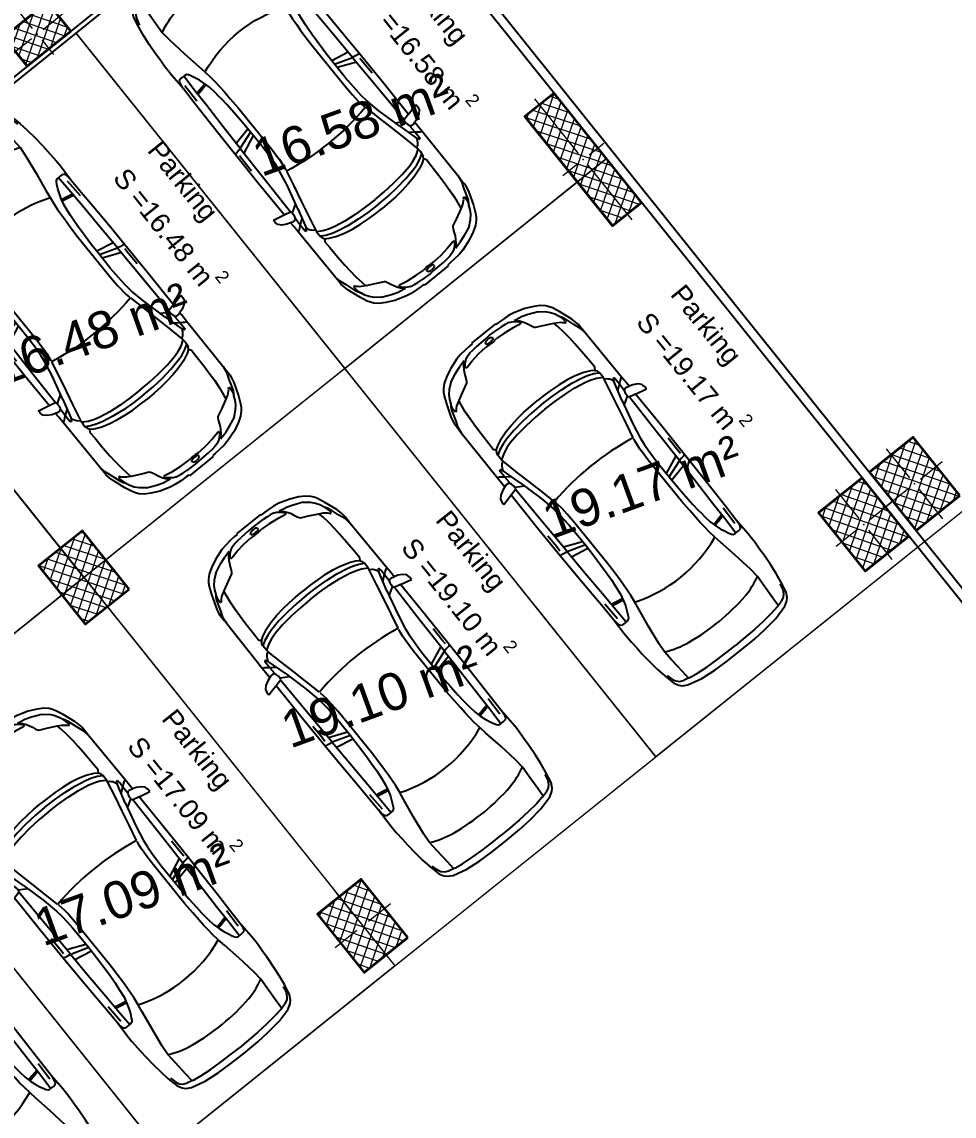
# Model space of a CAD drawing. Header units: metres. Extents: x 7511783 to 7512372, y 4692307 to 4692611.
# Drawn here: x 7511975.98 to 7511985.97, y 4692540.37 to 4692552.1 of the extents above; entities that cross this region are included whole.
import ezdxf

# ---------------------------------------------------------------- set-up
doc = ezdxf.new("R2010")
doc.units = ezdxf.units.M
doc.layers.get('0').update_dxf_attribs({"lineweight": 0})
for name, color, linetype, lineweight in [('2D Drafting - General_Pen_No__1', 7, 'Continuous', 0), ('A - Fill Zone_Pen_No__1', 7, 'Continuous', 0), ('A - Pllaka Themel', 7, 'Continuous', 0), ('A - Pllaka Themel_Pen_No__42', 8, 'Continuous', 0), ('A - Shtyllat', 7, 'Continuous', 0), ('A - Shtyllat_Pen_No__1', 7, 'Continuous', 0), ('A - Shtyllat_Pen_No__7', 7, 'Continuous', 0), ('A -Polyline_Pen_No__1', 7, 'Continuous', 0), ('A -Polyline_Pen_No__178', 43, 'Continuous', 0), ('A1 - Bodrumi -1', 7, 'Continuous', 0), ('A1 - Bodrumi -1_Pen_No__42', 8, 'Continuous', 0), ('garazhat-netw', 1, 'Continuous', 0), ('Interior - Furniture _Pen_No__42', 8, 'Continuous', 0)]:
    doc.layers.add(name, color=color, linetype=linetype, lineweight=lineweight)
doc.styles.add('GENERATED_STYLE_1', font='arial.ttf')
doc.styles.get("Standard").update_dxf_attribs({"font": 'arial.ttf'})
pattern_1 = [(44.99999999999998, (0, 0), (-68.94290863686237, 68.94290863686243), []), (135.0000000000001, (0, 0), (68.94290863686219, 68.94290863686261), [])]

# ---------------------------------------------------------------- blocks, each defined once
blk = doc.blocks.new('Slab_4', base_point=(34583.08885707655, -54096.50522091701))
at = {"layer": 'A1 - Bodrumi -1_Pen_No__42', "color": 8, "linetype": 'Continuous', "lineweight": 25, "flags": 128}
blk.add_lwpolyline([(34583.08885707655, -54096.50522091701), (39036.49390857557, -73826.8491622882), (63168.79784286618, -68414.79881175431), (58723.04809055219, -48603.40321721155)], close=True, dxfattribs=at)
blk = doc.blocks.new('Slab_5', base_point=(27099.99999994247, -19050.45703700876))
at = {"layer": 'A - Pllaka Themel_Pen_No__42', "color": 8, "linetype": 'Continuous', "lineweight": 25, "flags": 128}
blk.add_lwpolyline([(27099.99999994247, -19050.45703700876), (27099.99999994245, -53141.28956256484), (34367.48378446266, -53141.28956256484), (34572.08011014806, -54047.73212241127), (58725.51372234098, -48551.56399353076), (58577.30438397717, -47886.40318112022), (60192.66493870387, -47573.34216697117), (56976.71528492225, -33242.20353530695), (55470.262655318, -33580.37692266012), (52202.17436583388, -19050.80466526668)], close=True, dxfattribs=at)
blk = doc.blocks.new('Slab_6', base_point=(63264.51523607764, -68393.3326743771))
at = {"layer": 'A1 - Bodrumi -1_Pen_No__42', "color": 8, "linetype": 'Continuous', "lineweight": 25, "flags": 128}
blk.add_lwpolyline([(63264.51523607764, -68393.3326743771), (83257.00457082294, -63909.70114019907), (75456.13369070938, -29146.91751099753, 0.0021919497620864), (57048.23205081843, -33332.54687322022), (60252.72529317138, -47612.63264707229), (58637.28843211705, -47925.70844958309), (58785.1422201114, -48589.27355840802), (58818.69832244765, -48581.63779186852)], format="xyb", close=True, dxfattribs=at)
blk = doc.blocks.new('Column_130', base_point=(54837.23146099071, -49231.23871064133))
at = {"layer": 'A - Shtyllat', "linetype": 'Continuous', "lineweight": 0}
h = blk.add_hatch(dxfattribs=at)
h.set_pattern_fill('CONCRETE_BLOCK', color=18, style=0, pattern_type=2)
h.set_pattern_definition(pattern_1)
h.paths.add_polyline_path([(55085.37758431771, -48969.65984781447), (54500.33323248633, -49102.78800558059), (54589.08533766374, -49492.81757346818), (55174.12968949511, -49359.68941570206)])
at = {"layer": 'A - Shtyllat_Pen_No__1', "color": 7, "linetype": 'Continuous', "lineweight": 13}
for p, q in [((54819.48103995525, -49153.2327970638), (54775.10498736653, -48958.21801312001)), ((54915.23737456824, -49213.48828960584), (55207.75955048392, -49146.92421072278)), ((54759.2255474132, -49248.9891316768), (54466.70337149751, -49315.55321055987)), ((54854.9818820262, -49309.24462421884), (54899.35793461491, -49504.25940816264))]:
    blk.add_line(p, q, dxfattribs=at)
blk.add_point((54837.23146099071, -49231.23871064133), dxfattribs=at)
at = {"layer": 'A - Shtyllat_Pen_No__7', "color": 7, "linetype": 'Continuous', "lineweight": 35, "flags": 128}
blk.add_lwpolyline([(55085.37758431771, -48969.65984781447), (54500.33323248633, -49102.78800558059), (54589.08533766374, -49492.81757346818), (55174.12968949511, -49359.68941570206)], close=True, dxfattribs=at)
blk = doc.blocks.new('Column_155', base_point=(53777.1903479538, -59346.75603761099))
at = {"layer": 'A - Shtyllat', "linetype": 'Continuous', "lineweight": 0}
h = blk.add_hatch(dxfattribs=at)
h.set_pattern_fill('CONCRETE_BLOCK', color=18, style=0, pattern_type=2)
h.set_pattern_definition(pattern_1)
h.paths.add_polyline_path([(54157.49394362318, -59671.36222227317), (53982.32727844208, -58890.77485406296), (53396.88675228442, -59022.1498529488), (53572.05341746553, -59802.737221159)])
at = {"layer": 'A - Shtyllat_Pen_No__1', "color": 7, "linetype": 'Continuous', "lineweight": 13}
for p, q in [((53759.67368143569, -59268.69730078997), (53672.09034884513, -58878.40361668486)), ((53855.24908477482, -59329.23937109287), (54147.96934785365, -59263.55187164996)), ((53699.13161113278, -59364.27270412909), (53406.41134805395, -59429.96020357202)), ((53794.70701447192, -59424.81477443201), (53882.29034706247, -59815.10845853711))]:
    blk.add_line(p, q, dxfattribs=at)
blk.add_point((53777.1903479538, -59346.75603761099), dxfattribs=at)
at = {"layer": 'A - Shtyllat_Pen_No__7', "color": 7, "linetype": 'Continuous', "lineweight": 35, "flags": 128}
blk.add_lwpolyline([(54157.49394362318, -59671.36222227317), (53982.32727844208, -58890.77485406296), (53396.88675228442, -59022.1498529488), (53572.05341746553, -59802.737221159)], close=True, dxfattribs=at)
blk = doc.blocks.new('Column_156', base_point=(52730.07264800667, -54680.53230855292))
at = {"layer": 'A - Shtyllat', "linetype": 'Continuous', "lineweight": 0}
h = blk.add_hatch(dxfattribs=at)
h.set_pattern_fill('CONCRETE_BLOCK', color=18, style=0, pattern_type=2)
h.set_pattern_definition(pattern_1)
h.paths.add_polyline_path([(53110.37624367606, -55005.13849321511), (52935.20957849494, -54224.5511250049), (52349.76905233729, -54355.92612389074), (52524.9357175184, -55136.51349210094)])
at = {"layer": 'A - Shtyllat_Pen_No__1', "color": 7, "linetype": 'Continuous', "lineweight": 13}
for p, q in [((52712.55598148856, -54602.4735717319), (52624.97264889801, -54212.1798876268)), ((52808.1313848277, -54663.01564203481), (53100.85164790652, -54597.32814259189)), ((52652.01391118565, -54698.04897507104), (52359.29364810682, -54763.73647451396)), ((52747.58931452478, -54758.59104537395), (52835.17264711535, -55148.88472947904))]:
    blk.add_line(p, q, dxfattribs=at)
blk.add_point((52730.07264800667, -54680.53230855292), dxfattribs=at)
at = {"layer": 'A - Shtyllat_Pen_No__7', "color": 7, "linetype": 'Continuous', "lineweight": 35, "flags": 128}
blk.add_lwpolyline([(53110.37624367606, -55005.13849321511), (52935.20957849494, -54224.5511250049), (52349.76905233729, -54355.92612389074), (52524.9357175184, -55136.51349210094)], close=True, dxfattribs=at)
blk = doc.blocks.new('Column_170', base_point=(60488.47486145736, -57840.71920536301))
at = {"layer": 'A - Shtyllat', "linetype": 'Continuous', "lineweight": 0}
h = blk.add_hatch(dxfattribs=at)
h.set_pattern_fill('CONCRETE_BLOCK', color=18, style=0, pattern_type=2)
h.set_pattern_definition(pattern_1)
h.paths.add_polyline_path([(60868.77845712675, -58165.32539002519), (60693.61179194562, -57384.73802181499), (60108.17126578798, -57516.11302070084), (60283.33793096909, -58296.70038891103)])
at = {"layer": 'A - Shtyllat_Pen_No__1', "color": 7, "linetype": 'Continuous', "lineweight": 13}
for p, q in [((60470.95819493925, -57762.660468542), (60383.3748623487, -57372.36678443689)), ((60566.53359827838, -57823.2025388449), (60859.25386135721, -57757.51503940199)), ((60410.41612463634, -57858.23587188112), (60117.69586155751, -57923.92337132405)), ((60505.99152797547, -57918.77794218404), (60593.57486056603, -58309.07162628913))]:
    blk.add_line(p, q, dxfattribs=at)
blk.add_point((60488.47486145736, -57840.71920536301), dxfattribs=at)
at = {"layer": 'A - Shtyllat_Pen_No__7', "color": 7, "linetype": 'Continuous', "lineweight": 35, "flags": 128}
blk.add_lwpolyline([(60868.77845712675, -58165.32539002519), (60693.61179194562, -57384.73802181499), (60108.17126578798, -57516.11302070084), (60283.33793096909, -58296.70038891103)], close=True, dxfattribs=at)
blk = doc.blocks.new('Column_171', base_point=(61169.62996149499, -57687.86550543923))
at = {"layer": 'A - Shtyllat', "linetype": 'Continuous', "lineweight": 0}
h = blk.add_hatch(dxfattribs=at)
h.set_pattern_fill('CONCRETE_BLOCK', color=18, style=0, pattern_type=2)
h.set_pattern_definition(pattern_1)
h.paths.add_polyline_path([(61549.93355716438, -58012.47169010141), (61374.76689198327, -57231.88432189122), (60789.32636582561, -57363.25932077705), (60964.49303100674, -58143.84668898725)])
at = {"layer": 'A - Shtyllat_Pen_No__1', "color": 7, "linetype": 'Continuous', "lineweight": 13}
for p, q in [((61152.11329497689, -57609.80676861821), (61064.52996238633, -57219.51308451311)), ((61247.68869831602, -57670.34883892112), (61540.40896139484, -57604.6613394782)), ((61091.57122467397, -57705.38217195734), (60798.85096159515, -57771.06967140026)), ((61187.14662801311, -57765.92424226025), (61274.72996060366, -58156.21792636536))]:
    blk.add_line(p, q, dxfattribs=at)
blk.add_point((61169.62996149499, -57687.86550543923), dxfattribs=at)
at = {"layer": 'A - Shtyllat_Pen_No__7', "color": 7, "linetype": 'Continuous', "lineweight": 35, "flags": 128}
blk.add_lwpolyline([(61549.93355716438, -58012.47169010141), (61374.76689198327, -57231.88432189122), (60789.32636582561, -57363.25932077705), (60964.49303100674, -58143.84668898725)], close=True, dxfattribs=at)
blk = doc.blocks.new('Column_172', base_point=(59506.10472816594, -53006.28710321696))
at = {"layer": 'A - Shtyllat', "linetype": 'Continuous', "lineweight": 0}
h = blk.add_hatch(dxfattribs=at)
h.set_pattern_fill('CONCRETE_BLOCK', color=18, style=0, pattern_type=2)
h.set_pattern_definition(pattern_1)
h.paths.add_polyline_path([(59865.47031882579, -53694.29609461875), (59537.03282161119, -52230.69477922462), (59146.73913750609, -52318.27811181517), (59475.17663472067, -53781.87942720931)])
at = {"layer": 'A - Shtyllat_Pen_No__1', "color": 7, "linetype": 'Continuous', "lineweight": 13}
for p, q in [((59488.58806164782, -52928.22836639594), (59324.36931304053, -52196.42770869888)), ((59584.16346498696, -52988.77043669884), (59779.31030703951, -52944.97877040357)), ((59428.04599134491, -53023.80376973507), (59232.89914929236, -53067.59543603035)), ((59523.62139468405, -53084.34584003798), (59687.84014329134, -53816.14649773505))]:
    blk.add_line(p, q, dxfattribs=at)
blk.add_point((59506.10472816594, -53006.28710321696), dxfattribs=at)
at = {"layer": 'A - Shtyllat_Pen_No__7', "color": 7, "linetype": 'Continuous', "lineweight": 35, "flags": 128}
blk.add_lwpolyline([(59865.47031882579, -53694.29609461875), (59537.03282161119, -52230.69477922462), (59146.73913750609, -52318.27811181517), (59475.17663472067, -53781.87942720931)], close=True, dxfattribs=at)
blk = doc.blocks.new('Car 05 22')
at = {"layer": 'Interior - Furniture _Pen_No__42', "color": 8, "linetype": 'Continuous', "lineweight": 25}
for p, q in [((1961.117547741, 983.221158223), (1928.938242309, 983.221158223)), ((1928.938242309, 983.221158223), (1957.843908175, 858.0544967500001)), ((1996.903176747, 974.9060932165999), (1961.117547741, 983.221158223)), ((2026.89661068, 945.007687052), (1996.903176747, 974.9060932165999)), ((2054.5732194, 897.577022836), (2026.89661068, 945.007687052)), ((-372.3345973750002, 830.229933465), (-483.1389679684001, 817.2581826864)), ((-251.752794228, 841.043733947), (-372.3345973750002, 830.229933465)), ((-168.2198443133, 844.6061713611999), (-251.752794228, 841.043733947)), ((-78.35772569479998, 850.6357850930001), (-168.2198443133, 844.6061713611999)), ((-24.036324899, 852.2918850640001), (-78.35772569479998, 850.6357850930001)), ((40.3182760438, 852.3336850629998), (-24.036324899, 852.2918850640001)), ((230.8030912739, 845.5192631063), (40.3182760438, 852.3336850629998)), ((129.0398444, 820.4687779309999), (138.886242882, 832.3883788069998)), ((138.886242882, 832.3883788069998), (165.168377873, 840.275885275)), ((165.168377873, 840.275885275), (194.733578306, 844.324685204)), ((194.733578306, 844.324685204), (230.803091274, 845.519263106)), ((400.0158099590001, 847.596806379), (230.8030912739, 845.5192631063)), ((590.7241636140001, 851.6786068920001), (400.0158099590001, 847.596806379)), ((856.5325990199999, 856.169707455), (590.7241636140001, 851.6786068920001)), ((1129.8609284, 858.5331077519999), (856.5325990199999, 856.169707455)), ((1119.51383092, 833.2672045809999), (1115.14443198, 808.948201529)), ((1120.16623076, 836.3248049650001), (1119.51383092, 833.2672045809999)), ((1120.69723063, 838.160005195), (1120.16623076, 836.3248049650001)), ((1129.8609284, 858.5331077519999), (1120.69723063, 838.160005195)), ((1536.1071561, 860.3802508980001), (1129.8609284, 858.5331077519999)), ((1162.63563846, 830.4777734580001), (1220.13025657, 829.0713745190002)), ((1220.13025657, 829.0713745190002), (1369.65750367, 831.489072695)), ((1957.843908175, 858.0544967500001), (1536.1071561, 860.3802508980001)), ((1957.84390817, 858.0544967500001), (1977.22141076, 777.427813481)), ((2067.91700908, 857.6794056350001), (2054.5732194, 897.577022836)), ((2119.91703998, 857.4374531180001), (2067.91700908, 857.6794056350001)), ((2075.28112592, 835.6608695470001), (2067.91700908, 857.6794056350001)), ((2075.2191259, 809.3983893609999), (2075.28112592, 835.6608695470001)), ((2193.165590015, 856.4504063259001), (2119.91703998, 857.4374531180001)), ((2166.81146925, 813.814537484), (2182.27381684, 834.081841238)), ((2182.27381684, 834.081841238), (2193.16559002, 856.4504063260001)), ((2808.01466132, 852.5547640039999), (2193.165590015, 856.4504063259001)), ((2855.711363900001, 852.6327640009998), (2808.01466132, 852.5547640039999)), ((2808.01466132, 852.5547640039999), (2876.86636504, 843.317264394)), ((2891.44016583, 852.5287640049999), (2855.711363900001, 852.6327640009998)), ((2876.86636504, 843.317264394), (2954.16376923, 813.731165643)), ((2922.51356751, 852.034364026), (2891.44016583, 852.5287640049999)), ((2904.11849592, 832.8863289209997), (2905.06820589, 832.8379901159999)), ((2945.17226874, 849.4061641369999), (2922.51356751, 852.034364026)), ((2989.61447115, 839.6482645490003), (2945.17226874, 849.4061641369999)), ((3013.55027244, 833.064864827), (2989.61447115, 839.6482645490003)), ((3154.26138006, 782.5577669589998), (3013.55027244, 833.064864827)), ((-784.8200333720001, 721.8124613509999), (-815.0478655078, 667.7598955197002)), ((-757.6903274910002, 747.022066986), (-784.8200333720001, 721.8124613509999)), ((-706.3378894982, 775.7872218095), (-757.6903274910002, 747.022066986)), ((-729.425104913, 716.3992494200002), (-750.577082573, 669.7773949330001)), ((-701.0941271610001, 743.2591195180001), (-729.425104913, 716.3992494200002)), ((-585.227090103, 801.027979058), (-706.3378894982, 775.7872218095)), ((-664.8727541800001, 760.961322365), (-701.0941271610001, 743.2591195180001)), ((-626.571782751, 772.4860242179999), (-664.8727541800001, 760.961322365)), ((-594.8871138119998, 778.4895580349998), (-626.571782751, 772.4860242179999)), ((-483.1389679684001, 817.2581826864), (-585.227090103, 801.027979058)), ((124.560977278, 791.3967861309999), (129.0398444, 820.4687779309999)), ((125.693926866, 743.8968737240001), (124.560977278, 791.3967861309999)), ((327.3887276080001, 761.920895626), (125.394377448, 756.455747737)), ((132.429139117, 722.8048827370001), (125.693926866, 743.8968737240001)), ((146.670770152, 710.6062742990001), (132.429139117, 722.8048827370001)), ((171.252864179, 696.6287725440001), (146.670770152, 710.6062742990001)), ((210.873013229, 809.2317387879999), (418.0703055720001, 816.1926024380003)), ((521.9507803269998, 764.6728959719999), (327.3887276080001, 761.920895626)), ((355.2943663540001, 762.315609428), (339.1227247570001, 683.1192857359999)), ((373.4006373970002, 762.5717151969999), (357.2289958010001, 683.375391506)), ((813.627009446, 769.327996556), (521.9507803269998, 764.6728959719999)), ((1108.59023357, 773.98329714), (813.627009446, 769.327996556)), ((1036.25651944, 772.8416796290002), (996.5002997029998, 578.7916468290002)), ((1041.96657906, 578.0240872360001), (1107.56627095, 773.967136299)), ((1173.32542975, 774.895061201), (1090.33970038, 577.89253068)), ((1115.14443198, 808.948201529), (1108.59023357, 773.98329714)), ((1108.59023357, 773.98329714), (1537.61805657, 780.025947399)), ((1537.61805657, 780.025611521), (1974.99295641, 786.0764425990001)), ((1939.15395607, 686.22492547), (1995.917261, 777.427813481)), ((1977.22141076, 777.427813481), (2019.59119012, 777.427813481)), ((2000.39650233, 701.591770694), (2213.53100788, 762.9814866290001)), ((2019.59119012, 777.427813481), (2044.48611622, 783.069509224)), ((2044.48611622, 783.069509224), (2063.35562216, 792.2740022800001)), ((2063.35562216, 792.2740022800001), (2070.42572439, 799.8521965630001)), ((2068.68333559, 787.696981005), (2065.39356605, 794.4584027669999)), ((2068.68333559, 787.696981005), (2148.02030692, 790.4828861469999)), ((2070.42572439, 799.8521965630001), (2075.2191259, 809.3983893609999)), ((2106.51930118, 732.1586113790001), (2148.02030692, 790.4828861469999)), ((2148.02030692, 790.4828861469999), (2166.81146925, 813.814537484)), ((2148.02030692, 790.4828861469999), (2205.61920777, 792.204186117)), ((2205.61920777, 792.204186117), (2227.21980808, 791.0038861380001)), ((2226.59190807, 769.8777067159999), (2213.53100788, 762.9814866290001)), ((2213.53100788, 762.9814866290001), (2238.34670825, 752.240186817)), ((2234.36910819, 773.9630864369999), (2226.59190807, 769.8828865080001)), ((2227.21980808, 791.0038861380001), (2232.61990816, 790.029986155)), ((2232.61990816, 790.029986155), (2237.93539134, 787.2871225249999)), ((2238.46067648, 776.864360243), (2234.36910819, 773.9630864369999)), ((2240.81890828, 784.03918626), (2237.93539134, 787.2871225249999)), ((2238.34670825, 752.240186817), (2258.53170854, 739.717487037)), ((2238.46067648, 776.864360243), (2240.85090828, 780.5209863219999)), ((2240.85090828, 780.5209863219999), (2240.81890828, 784.03918626)), ((2258.53170854, 739.717487037), (2269.0398087, 731.086787188)), ((2269.0398087, 731.086787188), (2278.83550884, 721.965087348)), ((2278.83550884, 721.965087348), (2293.79610906, 697.6509877739999)), ((2954.16376923, 813.731165643), (3075.78877375, 774.6896785450001)), ((3022.47491973, 758.305686711), (3023.66221975, 762.4851866380001)), ((3024.49924208, 753.7186598590001), (3022.47491973, 758.305686711)), ((3023.66221975, 762.4851866380001), (3034.64521991, 765.0503865930001)), ((3037.91041996, 743.452886971), (3024.49924208, 753.7186598590001)), ((3034.64521991, 765.0503865930001), (3046.93432009, 763.817386614)), ((3050.61522015, 730.6688871950001), (3037.91041996, 743.452886971)), ((3046.93432009, 763.817386614), (3060.9451203, 762.9292866300001)), ((3064.50712035, 714.6457874760001), (3050.61522015, 730.6688871950001)), ((3060.9451203, 762.9292866300001), (3089.85712072, 757.3861867269998)), ((3076.97452053, 697.807687771), (3064.50712035, 714.6457874760001)), ((3100.48402088, 763.1120866269999), (3075.78877375, 774.6896785450001)), ((3089.85712072, 757.3861867269998), (3108.43932099, 751.4304868319999)), ((3114.13862108, 753.3111867989999), (3100.48402088, 763.1120866269999)), ((3108.43932099, 751.4304868319999), (3122.8656212, 746.4359869189999)), ((3122.8656212, 746.4359869189999), (3114.13862108, 753.3111867989999)), ((3170.0706946, 726.5554905960001), (3122.8656212, 746.4359869189999)), ((3235.883818752, 747.6101556219), (3154.26138006, 782.5577669589998)), ((3211.69204952, 701.0151137130001), (3170.0706946, 726.5554905960001)), ((3269.07948628, 728.3294692490001), (3235.883818752, 747.6101556219)), ((3298.56678787, 705.6390702070001), (3269.07948628, 728.3294692490001)), ((3337.33388997, 663.3806719909999), (3298.56678787, 705.6390702070001)), ((-815.0478655078, 667.7598955197002), (-855.0523550635, 511.0116477078998)), ((-768.2719792499998, 602.2788720830002), (-782.764796709, 510.0106247469999)), ((-768.2719792499998, 602.2788720830002), (-750.577082573, 669.7773949330001)), ((-764.3441764490001, 617.261773195), (-665.728145997, 623.9546285630003)), ((-665.728145997, 623.9546285630003), (-500.877431885, 634.180288886)), ((-500.877431885, 634.180288886), (-383.0238853850001, 641.9613403830001)), ((-383.0238853850001, 641.9613403830001), (-274.220886173, 631.318400078)), ((-274.220886173, 631.318400078), (-56.404854203, 600.536895199)), ((-56.404854203, 600.536895199), (145.941775497, 566.5900898169999)), ((212.566754139, 676.5412700230002), (171.252864179, 696.6287725440001)), ((266.3151410770001, 654.566867265), (212.566754139, 676.5412700230002)), ((319.4903281550001, 636.426864989), (266.3151410770001, 654.566867265)), ((392.7088835140001, 617.8124267930001), (319.4903281550001, 636.426864989)), ((339.1227247570001, 683.1192857359999), (329.5580559370001, 633.8673348859999)), ((357.2289958010001, 683.375391506), (346.76505809, 629.492778784)), ((474.8166917820001, 607.1053878569999), (392.7088835140001, 617.8124267930001)), ((521.3449804749999, 601.6186871690002), (474.8166917820001, 607.1053878569999)), ((569.9935686519999, 596.8381865689998), (521.3449804749999, 601.6186871690002)), ((652.59274858, 590.9845858339997), (569.9935686519999, 596.8381865689998)), ((772.8388193580001, 584.9903850819998), (652.59274858, 590.9845858339997)), ((1483.8761315, 590.1361862749999), (1403.02450604, 584.4121905939998)), ((1562.00595611, 600.596478384), (1483.8761315, 590.1361862749999)), ((1730.35620914, 633.8338533080002), (1562.00595611, 600.596478384)), ((2000.39650233, 701.591770694), (1730.35620914, 633.8338533080002)), ((1779.61280153, 581.7538898049997), (1952.84760406, 621.338789111)), ((1952.84760406, 621.338789111), (2122.045506540001, 659.9572884350001)), ((2122.045506540001, 659.9572884350001), (2293.79610906, 697.6509877739999)), ((2293.79610906, 697.6509877739999), (2317.1870094, 700.7385877199999)), ((2293.79610906, 697.6386630720001), (2293.79610906, 697.6509877739999)), ((2317.1870094, 700.7385877199999), (2345.74280982, 702.7498876850001)), ((2355.134199750001, 639.912801441), (2317.1870094, 700.7385877199999)), ((2345.74280982, 702.7498876850001), (2378.929310310001, 702.0184876970001)), ((2379.77420337, 575.387091212), (2355.13301598, 639.9159014410001)), ((2410.10490185, 649.1086815510001), (2378.929310310001, 702.0184876970001)), ((2378.929310310001, 702.0184876970001), (2410.57231077, 694.2028878339999)), ((2436.02871163, 583.2244924540001), (2410.10490185, 649.1086815510001)), ((2410.57231077, 694.2028878339999), (2410.58631694, 694.1782473540001)), ((2428.73881104, 681.7061880529999), (2410.57231077, 694.2028878339999)), ((2428.73881104, 681.7061880529999), (2457.25830016, 700.035535323)), ((2428.77597173, 681.700745325), (2428.73881104, 681.7061880529999)), ((2428.77597173, 681.700745325), (2456.66545813, 639.8418234830003)), ((2456.66545813, 639.8418234830003), (2487.236391870001, 574.2621729599999)), ((2457.25830016, 700.035535323), (2535.4819126, 697.9905877680001)), ((2535.422612600001, 697.9916562040003), (2673.21491462, 695.5089878119999)), ((2535.46586986, 697.9894090810001), (2535.4819126, 697.988971943)), ((2673.21491462, 695.5089878119999), (2787.200816290001, 691.4809878819998)), ((2787.200816290001, 691.4809878819998), (2868.415817480001, 687.223087957)), ((2868.395882330001, 687.22488671), (2959.72331881, 678.984388101)), ((2959.72331881, 678.984388101), (2868.415817480001, 687.1969879569999)), ((2959.72331881, 678.984388101), (3047.2313201, 666.2002883250001)), ((3047.20992906, 666.2041971140001), (3100.00912087, 656.556188494)), ((3100.00912087, 656.556188494), (3076.97452053, 697.807687771)), ((3152.92075342, 553.873393456), (3100.00912087, 656.556188494)), ((3254.25934432, 663.1775183300001), (3211.69204952, 701.0151137130001)), ((3301.867263790001, 602.80900872), (3254.25934432, 663.1775183300001)), ((3301.867263790001, 602.80900872), (3346.015513130001, 501.4217980699999)), ((3374.49419199, 603.583974516), (3337.33388997, 663.3806719909999)), ((3418.40079436, 512.7439783509999), (3374.49419199, 603.583974516)), ((-855.0523550635, 511.0116477078998), (-874.6778528530002, 344.9579771100001)), ((-782.7621654889999, 510.027376359), (-794.5333543099999, 390.6265818930001)), ((145.941775497, 566.5900898169999), (233.261172115, 552.312592089)), ((233.261172115, 552.312592089), (315.3092800730001, 541.359190513)), ((315.2936019620001, 541.3606176840001), (384.2945810830001, 535.0794906230001)), ((384.2815104790001, 535.080362318), (454.174320738, 530.4191213629999)), ((454.170282107, 530.4193907049998), (526.242583163, 526.2868907769997)), ((526.2331313149998, 526.2873073839999), (627.7018846490002, 521.814890855)), ((627.698546207, 521.8149872519999), (756.75876515, 518.0884218199999)), ((756.75876515, 518.0884218199999), (1322.62824821, 518.052230308)), ((907.2666866909999, 580.298084493), (772.8388193580001, 584.9903850819998)), ((1041.96657906, 578.0240872360001), (907.2666866909999, 580.298084493)), ((1227.79815085, 577.5186957939999), (1041.96657906, 578.0240872360001)), ((1316.09897866, 580.475793563), (1227.79815085, 577.5186957939999)), ((1403.02450604, 584.4121905939998), (1316.09897866, 580.475793563)), ((1322.62824821, 518.052230308), (1420.49779626, 521.652890858)), ((1420.49066257, 521.652523245), (1466.64156934, 524.030772681)), ((1466.62639694, 524.0299908169999), (1510.87647584, 527.594696836)), ((1510.85529759, 527.5929907539999), (1554.25309822, 533.0576906580001)), ((1554.25309822, 533.0576906580001), (1596.82961355, 540.969674969)), ((1597.28918852, 541.1774857889999), (1596.65116701, 540.8889849259999)), ((1610.72419049, 544.0665862469999), (1779.61280153, 581.7538898049997)), ((2397.334105950001, 514.2584815219999), (2379.77250853, 575.3929912130001)), ((2419.31580918, 395.7362626700001), (2397.33316008, 514.2635815229997)), ((2453.63941421, 521.616582688), (2436.02871163, 583.2244924540001)), ((2477.61661773, 401.0764635800001), (2453.63941421, 521.616582688)), ((2487.236391870001, 574.2621729599999), (2491.79934275, 562.0052962960001)), ((2491.79994982, 562.0052962960001), (2517.90263133, 477.034766618)), ((2517.90263133, 477.034766618), (2537.54372273, 384.0810341510001)), ((3189.62073735, 475.569766106), (3152.92075342, 553.873393456)), ((3199.39883308, 466.7584630290001), (3189.62073735, 475.569766106)), ((3346.015513130001, 501.4217980699999), (3374.297465860001, 419.557472908)), ((3457.47689648, 393.0984834030001), (3418.40079436, 512.7439783509999)), ((-794.5333543099999, 390.6265818930001), (-802.4328468090001, 258.715288008)), ((2433.73206705, 266.091642182), (2419.31580918, 395.7362626700001)), ((2493.88922012, 269.050242651), (2477.61661773, 401.0764635800001)), ((2537.54372273, 384.0810341510001), (2551.45611664, 285.6281997640001)), ((3220.69886845, 454.388540188), (3199.39883308, 466.7584630290001)), ((3256.10680826, 439.2417534179999), (3220.67662376, 454.4014587129999)), ((3288.390194130001, 425.101248479), (3256.10680826, 439.2417534179999)), ((3319.36158057, 408.41284265), (3288.390194130001, 425.101248479)), ((3353.46269085, 384.2512837760001), (3319.36158057, 408.41284265)), ((3321.23357975, 370.497229407), (3320.99727986, 362.132926485)), ((3320.99727986, 362.132926485), (3338.31527228, 276.8564967000001)), ((3324.654278260001, 377.297531782), (3321.23357975, 370.497229407)), ((3328.30797666, 379.591332583), (3324.654278260001, 377.297531782)), ((3338.468372210001, 379.4523325350001), (3328.30797666, 379.591332583)), ((3363.640761200001, 357.811724976), (3338.468372210001, 379.4523325350001)), ((3377.182392130001, 359.9734848010001), (3353.46269085, 384.2512837760001)), ((3396.66521323, 315.8049103040001), (3363.640761200001, 357.811724976)), ((3391.09039087, 344.247647689), (3374.297465860001, 419.557472908)), ((3391.09039087, 344.247647689), (3377.182392130001, 359.9734848010001)), ((3468.34279707, 330.9338860280001), (3457.47689648, 393.0984834030001)), ((-874.6778528530002, 344.9579771100001), (-882.944054645, 194.680643518)), ((-802.4328468090001, 258.715288008), (-806.8131426489999, 124.936494209)), ((2441.61713002, 131.955220918), (2433.73181129, 266.093942182)), ((2503.10292147, 133.173421111), (2493.88922012, 269.050242651)), ((2551.45611664, 285.6281997640001), (2559.71041303, 193.693567653)), ((3338.31527228, 276.8564967000001), (3351.882966340001, 172.661960307)), ((3408.0703938, 289.3779877820001), (3396.66521323, 315.8049103040001)), ((3408.0703938, 289.3779877820001), (3413.77629411, 267.259988716)), ((3413.77548775, 267.2641933500001), (3418.45445829, 242.866384828)), ((3418.452194370001, 242.878189745), (3424.044894670001, 200.723791525)), ((3474.4914974, 263.721088865), (3468.34279707, 330.9338860280001)), ((3478.33319761, 199.917191559), (3474.4914974, 263.721088865)), ((-882.944054645, 194.680643518), (-885.3767076889999, 0)), ((-806.8131426489999, 124.936494209), (-808.0470753050001, 0)), ((2444.0197128, -0.0273000043277), (2441.61701245, 131.957220918)), ((2506.01959488, -3.86e-13), (2503.10292147, 133.173421111)), ((2559.71041303, 193.693567653), (2564.38081099, 101.185635342)), ((3351.882966340001, 172.661960307), (3358.343763510001, 75.87012649980001)), ((3424.044894670001, 200.723791525), (3427.72848251, 152.023715234)), ((3432.36383112, 39.98011396419999), (3427.72848251, 152.023715234)), ((3479.35651311, 164.9481933352), (3478.33319761, 199.917191559)), ((3489.519598210001, 164.9481933352), (3479.35651311, 164.9481933352)), ((3489.519598210001, -164.9481933352), (3489.519598210001, 164.9481933352)), ((-885.3767076889999, 0), (-882.944054645, -194.680643518)), ((-806.8131426489999, -124.936494209), (-808.0470753050001, 1.477e-13)), ((2444.0197128, 0.0273000043271), (2441.61701245, -131.957220918)), ((2564.38081099, 101.185635342), (2566.01761027, -0.00610000213065)), ((2564.38081099, -101.185635342), (2566.01761027, 0.00610000212997)), ((3353.95786543, 27.8932505984), (3358.343763510001, 75.87012649980001)), ((3353.95786543, 27.8932505984), (3353.95786543, -0.7649002671629999)), ((3353.95786543, -27.8932505984), (3353.95786543, 0.7649002671619999)), ((3370.89075802, 11.74110410089999), (3370.32315827, -0.7649002671629999)), ((3370.89075802, -11.74110410089999), (3370.32315827, 0.7649002671619999)), ((3372.49235732, 23.6550082622), (3370.89075802, 11.74110410089999)), ((3376.267285060001, 38.99395092400001), (3372.49235732, 23.6550082622)), ((3381.98685317, 46.5714162664), (3376.267285060001, 38.99395092400001)), ((3386.21005132, 48.3522168884), (3381.98685317, 46.5714162664)), ((3386.21005132, 48.3522168884), (3394.28954778, 48.3522168884)), ((3398.51284593, 46.5714162664), (3394.28954778, 48.3522168884)), ((3404.23226311, 38.99375151340001), (3398.51284593, 46.5714162664)), ((3404.23226311, 38.99375151340001), (3408.00714178, 23.6550082622)), ((3408.00714178, 23.6550082622), (3409.766541010001, 8.055102813469999)), ((3409.766541010001, 8.055102813469999), (3409.766541010001, -4.961e-13)), ((3431.76949509, 57.3729975776), (3431.76949509, 56.7710829698)), ((3432.04453126, -0.0109000038072), (3432.36383112, 39.98011396419999)), ((3432.04453126, 0.0109000038063), (3432.36383112, -39.98011396419999)), ((2506.01959488, -2.78e-13), (2503.10292147, -133.173421111)), ((2559.71041303, -193.693567653), (2564.38081099, -101.185635342)), ((3351.882966340001, -172.661960307), (3358.343763510001, -75.87012649980001)), ((3353.95786543, -27.8932505984), (3358.343763510001, -75.87012649980001)), ((3372.49235732, -23.6550082622), (3370.89075802, -11.74110410089999)), ((3376.267285060001, -38.99395092400001), (3372.49235732, -23.6550082622)), ((3381.98685317, -46.5714162664), (3376.267285060001, -38.99395092400001)), ((3386.21005132, -48.3522168884), (3381.98685317, -46.5714162664)), ((3386.21005132, -48.3522168884), (3394.28954778, -48.3522168884)), ((3398.51284593, -46.5714162664), (3394.28954778, -48.3522168884)), ((3404.23226311, -38.99375151340001), (3398.51284593, -46.5714162664)), ((3404.23226311, -38.99375151340001), (3408.00714178, -23.6550082622)), ((3408.00714178, -23.6550082622), (3409.766541010001, -8.055102813469999)), ((3409.766541010001, -8.055102813469999), (3409.766541010001, -3.892e-13)), ((3432.36383112, -39.98011396419999), (3427.72848251, -152.023715234)), ((3431.76949509, -57.3729975776), (3431.76949509, -56.7710829698)), ((-882.944054645, -194.680643518), (-874.6778528530002, -344.9579771100001)), ((-802.4328468090001, -258.715288008), (-806.8131426489999, -124.936494209)), ((2441.61713002, -131.955220918), (2433.73181129, -266.093942182)), ((2503.10292147, -133.173421111), (2493.88922012, -269.050242651)), ((2551.45611664, -285.6281997640001), (2559.71041303, -193.693567653)), ((3338.31527228, -276.8564967000001), (3351.882966340001, -172.661960307)), ((3418.452194370001, -242.878189745), (3424.044894670001, -200.723791525)), ((3424.044894670001, -200.723791525), (3427.72848251, -152.023715234)), ((3474.4914974, -263.721088865), (3478.33319761, -199.917191559)), ((3478.33319761, -199.917191559), (3479.35651311, -164.9481933352)), ((3479.35651311, -164.9481933352), (3489.519598210001, -164.9481933352)), ((-874.6778528530002, -344.9579771100001), (-855.0523550635, -511.0116477078998)), ((-794.5333543099999, -390.6265818930001), (-802.4328468090001, -258.715288008)), ((2433.73206705, -266.091642182), (2419.31580918, -395.7362626700001)), ((2493.88922012, -269.050242651), (2477.61661773, -401.0764635800001)), ((2537.54372273, -384.0810341510001), (2551.45611664, -285.6281997640001)), ((3320.99727986, -362.132926485), (3338.31527228, -276.8564967000001)), ((3396.66521323, -315.8049103040001), (3363.640761200001, -357.811724976)), ((3391.09039087, -344.247647689), (3374.297465860001, -419.557472908)), ((3391.09039087, -344.247647689), (3377.182392130001, -359.9734848010001)), ((3408.0703938, -289.3779877820001), (3396.66521323, -315.8049103040001)), ((3408.0703938, -289.3779877820001), (3413.77629411, -267.259988716)), ((3413.77548775, -267.2641933500001), (3418.45445829, -242.866384828)), ((3457.47689648, -393.0984834030001), (3468.34279707, -330.9338860280001)), ((3468.34279707, -330.9338860280001), (3474.4914974, -263.721088865)), ((-782.7621654889999, -510.027376359), (-794.5333543099999, -390.6265818930001)), ((2419.31580918, -395.7362626700001), (2397.33316008, -514.2635815229997)), ((2477.61661773, -401.0764635800001), (2453.63941421, -521.616582688)), ((2517.90263133, -477.034766618), (2537.54372273, -384.0810341510001)), ((3199.39883308, -466.7584630290001), (3189.62073735, -475.569766106)), ((3220.69886845, -454.388540188), (3199.39883308, -466.7584630290001)), ((3256.10680826, -439.2417534179999), (3220.67662376, -454.4014587129999)), ((3288.390194130001, -425.101248479), (3256.10680826, -439.2417534179999)), ((3319.36158057, -408.41284265), (3288.390194130001, -425.101248479)), ((3353.46269085, -384.2512837760001), (3319.36158057, -408.41284265)), ((3321.23357975, -370.497229407), (3320.99727986, -362.132926485)), ((3324.654278260001, -377.297531782), (3321.23357975, -370.497229407)), ((3328.30797666, -379.591332583), (3324.654278260001, -377.297531782)), ((3338.468372210001, -379.4523325350001), (3328.30797666, -379.591332583)), ((3363.640761200001, -357.811724976), (3338.468372210001, -379.4523325350001)), ((3346.015513130001, -501.4217980699999), (3374.297465860001, -419.557472908)), ((3377.182392130001, -359.9734848010001), (3353.46269085, -384.2512837760001)), ((3418.40079436, -512.7439783509999), (3457.47689648, -393.0984834030001)), ((-855.0523550635, -511.0116477078998), (-815.0478655078, -667.7598955197002)), ((-768.2719792499998, -602.2788720830002), (-782.764796709, -510.0106247469999)), ((-56.404854203, -600.536895199), (145.941775497, -566.5900898169999)), ((145.941775497, -566.5900898169999), (233.261172115, -552.312592089)), ((233.261172115, -552.312592089), (315.3092800730001, -541.359190513)), ((315.2936019620001, -541.3606176840001), (384.2945810830001, -535.0794906230001)), ((384.2815104790001, -535.080362318), (454.174320738, -530.4191213629999)), ((454.170282107, -530.4193907049998), (526.242583163, -526.2868907769997)), ((526.2331313149998, -526.2873073839999), (627.7018846490002, -521.814890855)), ((627.698546207, -521.8149872519999), (756.75876515, -518.0884218199999)), ((772.8388193580001, -584.9903850819998), (652.59274858, -590.9845858339997)), ((756.75876515, -518.0884218199999), (1322.62824821, -518.052230308)), ((907.2666866909999, -580.298084493), (772.8388193580001, -584.9903850819998)), ((1041.96657906, -578.0240872360001), (907.2666866909999, -580.298084493)), ((1036.25651944, -772.8416796290002), (996.5002997029998, -578.7916468290002)), ((1227.79815085, -577.5186957939999), (1041.96657906, -578.0240872360001)), ((1041.96657906, -578.0240872360001), (1107.56627095, -773.967136299)), ((1173.32542975, -774.895061201), (1090.33970038, -577.89253068)), ((1316.09897866, -580.475793563), (1227.79815085, -577.5186957939999)), ((1403.02450604, -584.4121905939998), (1316.09897866, -580.475793563)), ((1322.62824821, -518.052230308), (1420.49779626, -521.652890858)), ((1483.8761315, -590.1361862749999), (1403.02450604, -584.4121905939998)), ((1420.49066257, -521.652523245), (1466.64156934, -524.030772681)), ((1466.62639694, -524.0299908169999), (1510.87647584, -527.594696836)), ((1510.85529759, -527.5929907539999), (1554.25309822, -533.0576906580001)), ((1554.25309822, -533.0576906580001), (1596.82961355, -540.969674969)), ((1597.28918852, -541.1774857889999), (1596.65116701, -540.8889849259999)), ((1610.72419049, -544.0665862469999), (1779.61280153, -581.7538898049997)), ((1779.61280153, -581.7538898049997), (1952.84760406, -621.338789111)), ((2379.77420337, -575.387091212), (2355.13301598, -639.9159014410001)), ((2397.334105950001, -514.2584815219999), (2379.77250853, -575.3929912130001)), ((2436.02871163, -583.2244924540001), (2410.10490185, -649.1086815510001)), ((2453.63941421, -521.616582688), (2436.02871163, -583.2244924540001)), ((2456.66545813, -639.8418234830003), (2487.236391870001, -574.2621729599999)), ((2487.236391870001, -574.2621729599999), (2491.79934275, -562.0052962960001)), ((2491.79994982, -562.0052962960001), (2517.90263133, -477.034766618)), ((3152.92075342, -553.873393456), (3100.00912087, -656.556188494)), ((3189.62073735, -475.569766106), (3152.92075342, -553.873393456)), ((3301.867263790001, -602.80900872), (3346.015513130001, -501.4217980699999)), ((3374.49419199, -603.583974516), (3418.40079436, -512.7439783509999)), ((-815.0478655078, -667.7598955197002), (-784.8200333720001, -721.8124613509999)), ((-768.2719792499998, -602.2788720830002), (-750.577082573, -669.7773949330001)), ((-764.3441764490001, -617.261773195), (-665.728145997, -623.9546285630003)), ((-729.425104913, -716.3992494200002), (-750.577082573, -669.7773949330001)), ((-665.728145997, -623.9546285630003), (-500.877431885, -634.180288886)), ((-500.877431885, -634.180288886), (-383.0238853850001, -641.9613403830001)), ((-383.0238853850001, -641.9613403830001), (-274.220886173, -631.318400078)), ((-274.220886173, -631.318400078), (-56.404854203, -600.536895199)), ((171.252864179, -696.6287725440001), (146.670770152, -710.6062742990001)), ((212.566754139, -676.5412700230002), (171.252864179, -696.6287725440001)), ((266.3151410770001, -654.566867265), (212.566754139, -676.5412700230002)), ((319.4903281550001, -636.426864989), (266.3151410770001, -654.566867265)), ((392.7088835140001, -617.8124267930001), (319.4903281550001, -636.426864989)), ((339.1227247570001, -683.1192857359999), (329.5580559370001, -633.8673348859999)), ((355.2943663540001, -762.315609428), (339.1227247570001, -683.1192857359999)), ((357.2289958010001, -683.375391506), (346.76505809, -629.492778784)), ((373.4006373970002, -762.5717151969999), (357.2289958010001, -683.375391506)), ((474.8166917820001, -607.1053878569999), (392.7088835140001, -617.8124267930001)), ((521.3449804749999, -601.6186871690002), (474.8166917820001, -607.1053878569999)), ((569.9935686519999, -596.8381865689998), (521.3449804749999, -601.6186871690002)), ((652.59274858, -590.9845858339997), (569.9935686519999, -596.8381865689998)), ((1562.00595611, -600.596478384), (1483.8761315, -590.1361862749999)), ((1730.35620914, -633.8338533080002), (1562.00595611, -600.596478384)), ((2000.39650233, -701.591770694), (1730.35620914, -633.8338533080002)), ((1939.15395607, -686.22492547), (1995.917261, -777.427813481)), ((1952.84760406, -621.338789111), (2122.045506540001, -659.9572884350001)), ((2000.39650233, -701.591770694), (2213.53100788, -762.9814866290001)), ((2122.045506540001, -659.9572884350001), (2293.79610906, -697.6509877739999)), ((2278.83550884, -721.965087348), (2293.79610906, -697.6509877739999)), ((2293.79610906, -697.6386630720001), (2293.79610906, -697.6509877739999)), ((2293.79610906, -697.6509877739999), (2317.1870094, -700.7385877199999)), ((2355.134199750001, -639.912801441), (2317.1870094, -700.7385877199999)), ((2317.1870094, -700.7385877199999), (2345.74280982, -702.7498876850001)), ((2345.74280982, -702.7498876850001), (2378.929310310001, -702.0184876970001)), ((2410.10490185, -649.1086815510001), (2378.929310310001, -702.0184876970001)), ((2378.929310310001, -702.0184876970001), (2410.57231077, -694.2028878339999)), ((2428.73881104, -681.7061880529999), (2410.57231077, -694.2028878339999)), ((2410.57231077, -694.2028878339999), (2410.58631694, -694.1782473540001)), ((2428.77597173, -681.700745325), (2428.73881104, -681.7061880529999)), ((2428.73881104, -681.7061880529999), (2457.25830016, -700.035535323)), ((2428.77597173, -681.700745325), (2456.66545813, -639.8418234830003)), ((2457.25830016, -700.035535323), (2535.4819126, -697.9905877680001)), ((2535.422612600001, -697.9916562040003), (2673.21491462, -695.5089878119999)), ((2535.46586986, -697.9894090810001), (2535.4819126, -697.988971943)), ((2673.21491462, -695.5089878119999), (2787.200816290001, -691.4809878819998)), ((2787.200816290001, -691.4809878819998), (2868.415817480001, -687.223087957)), ((2868.395882330001, -687.22488671), (2959.72331881, -678.984388101)), ((2959.72331881, -678.984388101), (2868.415817480001, -687.1969879569999)), ((2959.72331881, -678.984388101), (3047.2313201, -666.2002883250001)), ((3047.20992906, -666.2041971140001), (3100.00912087, -656.556188494)), ((3076.97452053, -697.807687771), (3064.50712035, -714.6457874760001)), ((3100.00912087, -656.556188494), (3076.97452053, -697.807687771)), ((3211.69204952, -701.0151137130001), (3170.0706946, -726.5554905960001)), ((3254.25934432, -663.1775183300001), (3211.69204952, -701.0151137130001)), ((3301.867263790001, -602.80900872), (3254.25934432, -663.1775183300001)), ((3298.56678787, -705.6390702070001), (3337.33388997, -663.3806719909999)), ((3337.33388997, -663.3806719909999), (3374.49419199, -603.583974516)), ((-784.8200333720001, -721.8124613509999), (-757.6903274910002, -747.022066986)), ((-757.6903274910002, -747.022066986), (-706.3378894982, -775.7872218095)), ((-701.0941271610001, -743.2591195180001), (-729.425104913, -716.3992494200002)), ((-706.3378894982, -775.7872218095), (-585.227090103, -801.027979058)), ((-664.8727541800001, -760.961322365), (-701.0941271610001, -743.2591195180001)), ((-626.571782751, -772.4860242179999), (-664.8727541800001, -760.961322365)), ((-594.8871138119998, -778.4895580349998), (-626.571782751, -772.4860242179999)), ((-585.227090103, -801.027979058), (-483.149337101, -817.256968783)), ((-483.149337101, -817.256968783), (-372.3345973750002, -830.229933465)), ((125.693926866, -743.8968737240001), (124.560977278, -791.3967861309999)), ((124.560977278, -791.3967861309999), (129.0398444, -820.4687779309999)), ((327.3887276080001, -761.920895626), (125.394377448, -756.455747737)), ((132.429139117, -722.8048827370001), (125.693926866, -743.8968737240001)), ((129.0398444, -820.4687779309999), (138.886242882, -832.3883788069998)), ((146.670770152, -710.6062742990001), (132.429139117, -722.8048827370001)), ((210.873013229, -809.2317387879999), (418.0703055720001, -816.1926024380003)), ((521.9507803269998, -764.6728959719999), (327.3887276080001, -761.920895626)), ((813.627009446, -769.327996556), (521.9507803269998, -764.6728959719999)), ((1108.59023357, -773.98329714), (813.627009446, -769.327996556)), ((1108.59023357, -773.98329714), (1537.61805657, -780.025947399)), ((1115.14443198, -808.948201529), (1108.59023357, -773.98329714)), ((1119.51383092, -833.2672045809999), (1115.14443198, -808.948201529)), ((1537.61805657, -780.025611521), (1974.99295641, -786.0764425990001)), ((1957.84390817, -858.0544967500001), (1977.22141076, -777.427813481)), ((1977.22141076, -777.427813481), (2019.59119012, -777.427813481)), ((2019.59119012, -777.427813481), (2044.48611622, -783.069509224)), ((2044.48611622, -783.069509224), (2063.35562216, -792.2740022800001)), ((2063.35562216, -792.2740022800001), (2070.42572439, -799.8521965630001)), ((2068.68333559, -787.696981005), (2065.39356605, -794.4584027669999)), ((2068.68333559, -787.696981005), (2148.02030692, -790.4828861469999)), ((2070.42572439, -799.8521965630001), (2075.2191259, -809.3983893609999)), ((2075.2191259, -809.3983893609999), (2075.28112592, -835.6608695470001)), ((2106.51930118, -732.1586113790001), (2148.02030692, -790.4828861469999)), ((2148.02030692, -790.4828861469999), (2166.81146925, -813.814537484)), ((2148.02030692, -790.4828861469999), (2205.61920777, -792.204186117)), ((2166.81146925, -813.814537484), (2182.27381684, -834.081841238)), ((2205.61920777, -792.204186117), (2227.21980808, -791.0038861380001)), ((2213.53100788, -762.9814866290001), (2238.34670825, -752.240186817)), ((2226.59190807, -769.8777067159999), (2213.53100788, -762.9814866290001)), ((2234.36910819, -773.9630864369999), (2226.59190807, -769.8828865080001)), ((2227.21980808, -791.0038861380001), (2232.61990816, -790.029986155)), ((2232.61990816, -790.029986155), (2237.93539134, -787.2871225249999)), ((2238.46067648, -776.864360243), (2234.36910819, -773.9630864369999)), ((2240.81890828, -784.03918626), (2237.93539134, -787.2871225249999)), ((2238.34670825, -752.240186817), (2258.53170854, -739.717487037)), ((2238.46067648, -776.864360243), (2240.85090828, -780.5209863219999)), ((2240.85090828, -780.5209863219999), (2240.81890828, -784.03918626)), ((2258.53170854, -739.717487037), (2269.0398087, -731.086787188)), ((2269.0398087, -731.086787188), (2278.83550884, -721.965087348)), ((2876.86636504, -843.317264394), (2954.16376923, -813.731165643)), ((2954.16376923, -813.731165643), (3075.78877375, -774.6896785450001)), ((3013.55027244, -833.064864827), (3154.26138006, -782.5577669589998)), ((3024.49924208, -753.7186598590001), (3022.47491973, -758.305686711)), ((3022.47491973, -758.305686711), (3023.66221975, -762.4851866380001)), ((3023.66221975, -762.4851866380001), (3034.64521991, -765.0503865930001)), ((3037.91041996, -743.452886971), (3024.49924208, -753.7186598590001)), ((3034.64521991, -765.0503865930001), (3046.93432009, -763.817386614)), ((3050.61522015, -730.6688871950001), (3037.91041996, -743.452886971)), ((3046.93432009, -763.817386614), (3060.9451203, -762.9292866300001)), ((3064.50712035, -714.6457874760001), (3050.61522015, -730.6688871950001)), ((3060.9451203, -762.9292866300001), (3089.85712072, -757.3861867269998)), ((3100.48402088, -763.1120866269999), (3075.78877375, -774.6896785450001)), ((3089.85712072, -757.3861867269998), (3108.43932099, -751.4304868319999)), ((3114.13862108, -753.3111867989999), (3100.48402088, -763.1120866269999)), ((3108.43932099, -751.4304868319999), (3122.8656212, -746.4359869189999)), ((3122.8656212, -746.4359869189999), (3114.13862108, -753.3111867989999)), ((3170.0706946, -726.5554905960001), (3122.8656212, -746.4359869189999)), ((3154.26138006, -782.5577669589998), (3235.883818752, -747.6101556219)), ((3235.883818752, -747.6101556219), (3269.07948628, -728.3294692490001)), ((3269.07948628, -728.3294692490001), (3298.56678787, -705.6390702070001)), ((-372.3345973750002, -830.229933465), (-251.752794228, -841.043733947)), ((-251.752794228, -841.043733947), (-168.2198443133, -844.6061713611999)), ((-168.2198443133, -844.6061713611999), (-78.35772569479998, -850.6357850930001)), ((-78.35772569479998, -850.6357850930001), (-24.036324899, -852.2918850640001)), ((-24.036324899, -852.2918850640001), (40.3182760438, -852.3336850629998)), ((40.3182760438, -852.3336850629998), (230.8030912739, -845.5192631063)), ((138.886242882, -832.3883788069998), (165.168377873, -840.275885275)), ((165.168377873, -840.275885275), (194.733578306, -844.324685204)), ((194.733578306, -844.324685204), (230.803091274, -845.519263106)), ((230.8030912739, -845.5192631063), (400.0158099590001, -847.596806379)), ((400.0158099590001, -847.596806379), (590.7241636140001, -851.6786068920001)), ((590.7241636140001, -851.6786068920001), (856.5325990199999, -856.169707455)), ((856.5325990199999, -856.169707455), (1129.8609284, -858.5331077519999)), ((1120.16623076, -836.3248049650001), (1119.51383092, -833.2672045809999)), ((1120.69723063, -838.160005195), (1120.16623076, -836.3248049650001)), ((1129.8609284, -858.5331077519999), (1120.69723063, -838.160005195)), ((1129.8609284, -858.5331077519999), (1536.1071561, -860.3802508980001)), ((1162.63563846, -830.4777734580001), (1220.13025657, -829.0713745190002)), ((1220.13025657, -829.0713745190002), (1369.65750367, -831.489072695)), ((1536.1071561, -860.3802508980001), (1957.84390817, -858.0544967500001)), ((1957.84390817, -858.0544967500001), (1928.938242309, -983.221158223)), ((2026.89661068, -945.007687052), (2054.5732194, -897.577022836)), ((2054.5732194, -897.577022836), (2067.917009081, -857.6794056350001)), ((2075.28112592, -835.6608695470001), (2067.91700908, -857.6794056350001)), ((2067.917009081, -857.6794056350001), (2119.91703998, -857.4374531180001)), ((2119.91703998, -857.4374531180001), (2193.165590015, -856.4504063259001)), ((2182.27381684, -834.081841238), (2193.16559002, -856.4504063260001)), ((2193.165590015, -856.4504063259001), (2808.01466132, -852.5547640039999)), ((2808.01466132, -852.5547640039999), (2876.86636504, -843.317264394)), ((2808.01466132, -852.5547640039999), (2855.711363900001, -852.6327640009998)), ((2855.711363900001, -852.6327640009998), (2891.44016583, -852.5287640049999)), ((2891.44016583, -852.5287640049999), (2922.51356751, -852.034364026)), ((2922.51356751, -852.034364026), (2945.17226874, -849.4061641369999)), ((2945.17226874, -849.4061641369999), (2989.61447115, -839.6482645490003)), ((2989.61447115, -839.6482645490003), (3013.55027244, -833.064864827)), ((1928.938242309, -983.221158223), (1961.117547741, -983.221158223)), ((1961.117547741, -983.221158223), (1996.903176747, -974.9060932165999)), ((1996.903176747, -974.9060932165999), (2026.89661068, -945.007687052))]:
    blk.add_line(p, q, dxfattribs=at)
for centre, radius, start, end in [((492.8743121958, 217.6762888661), 973.2499460395999, 154.1544541405, 170.9117329646), ((1649.811844864, 0), 1520.416064058, 158.6992078, 201.3007921999999), ((-1245.217819199, 0), 2907.303426369, 349.2141992177, 10.78580078235), ((1856.361619248, -1.736472437241999), 2353.963924674, 170.8803955853, 189.9222862500999), ((492.8743121958, -217.6762888661), 973.2499460395999, 191.230533967, 205.8455458595)]:
    blk.add_arc(centre, radius, start, end, dxfattribs=at)

msp = doc.modelspace()

# ---------------------------------------------------------------- linework, layer by layer
for points in [[(7511952.936368961, 4692536.274337795), (7511959.465850123, 4692539.465305801), (7511960.047672097, 4692538.740750101), (7511979.334960965, 4692554.284103583), (7511978.909755964, 4692554.816650043), (7511980.223611783, 4692555.80719525), (7511971.041700034, 4692567.270892877), (7511969.83671859, 4692566.305605104), (7511960.520834319, 4692577.924691613), (7511937.967862488, 4692566.902763578)], [(7511979.435336452, 4692548.384403139), (7511976.554846701, 4692551.979433297), (7511979.044073882, 4692553.985466297), (7511979.356275662, 4692554.235526386), (7511982.239729611, 4692550.635513831), (7511979.435336452, 4692548.384403139)], [(7511976.554846701, 4692551.979433297), (7511979.435336452, 4692548.384403139), (7511976.639512886, 4692546.145069699), (7511973.765793332, 4692549.732928794), (7511976.554846701, 4692551.979433297)], [(7511979.435336452, 4692548.384403139), (7511982.242121534, 4692550.632516237), (7511985.575591934, 4692546.470654974), (7511982.76953072, 4692544.223121649), (7511979.435336452, 4692548.384403139)], [(7511974.13799611, 4692544.141463224), (7511971.270840404, 4692547.721127308), (7511973.533548034, 4692549.544611406), (7511973.772357184, 4692549.724733776), (7511976.63951288, 4692546.145069684), (7511974.13799611, 4692544.141463224)], [(7511979.435336452, 4692548.384403139), (7511976.639512866, 4692546.145069725), (7511979.972983316, 4692541.983208364), (7511982.76953072, 4692544.223121649), (7511979.435336452, 4692548.384403139)], [(7511974.13799611, 4692544.141463224), (7511976.639512907, 4692546.145069658), (7511979.9729833, 4692541.983208404), (7511977.471466525, 4692539.979601942), (7511974.13799611, 4692544.141463224)], [(7511974.13799611, 4692544.141463224), (7511977.471466525, 4692539.979601942), (7511974.968607614, 4692537.974920484), (7511971.635137221, 4692542.136781832), (7511974.13799611, 4692544.141463224)]]:
    msp.add_lwpolyline(points, close=True)
at = {"layer": '2D Drafting - General_Pen_No__1', "color": 7, "linetype": 'Continuous', "lineweight": 13, "flags": 128}
msp.add_lwpolyline([(7511952.936368961, 4692536.274337795), (7511959.465850123, 4692539.465305801), (7511960.047672097, 4692538.740750101), (7511979.334960965, 4692554.284103583), (7511978.909755964, 4692554.816650043), (7511980.223611783, 4692555.80719525), (7511971.041700034, 4692567.270892877), (7511969.83671859, 4692566.305605104), (7511960.520834319, 4692577.924691613), (7511937.967862488, 4692566.902763578)], close=True, dxfattribs=at)
at = {"layer": 'A -Polyline_Pen_No__1', "color": 7, "linetype": 'Continuous', "lineweight": 13}
msp.add_lwpolyline([(7511966.280536559, 4692531.016152311), (7511991.877243611, 4692551.518004709, 0.4119371924854632), (7511991.925301556, 4692551.937874166), (7511984.353288064, 4692561.543771447, 0.416493602296413), (7511983.871351129, 4692561.665602962), (7511980.086631386, 4692558.634206565)], format="xyb", dxfattribs=at)
for points in [[(7511979.723000739, 4692553.777656284), (7511985.575591934, 4692546.470654974)], [(7511976.554846701, 4692551.979433297), (7511982.76953075, 4692544.223121646)], [(7511963.259324048, 4692535.428118632), (7511981.908584443, 4692550.365367522)], [(7511974.120392101, 4692549.290209711), (7511979.972983295, 4692541.983208402)], [(7511971.270840404, 4692547.721127308), (7511977.471466525, 4692539.979601942)]]:
    msp.add_lwpolyline(points, dxfattribs=at)
at = {"layer": 'A -Polyline_Pen_No__178', "color": 43, "linetype": 'Continuous', "lineweight": 15}
msp.add_lwpolyline([(7511940.338787767, 4692562.051409823), (7511945.100269274, 4692564.378468597, -0.4142135623730951), (7511945.36777608, 4692564.286598534), (7511957.570501546, 4692539.318148092, 0.4142135600739165), (7511957.971761753, 4692539.180342996), (7511962.607858029, 4692541.446122728), (7511973.649152785, 4692550.344146108, 0.0868223010048304), (7511976.785397355, 4692554.382941217, -0.0792847047104563), (7511980.086631386, 4692558.634206565)], format="xyb", dxfattribs=at)
at = {"layer": 'garazhat-netw', "color": 1, "linetype": 'Continuous', "lineweight": 0}
for p, q in [((7511960.047672097, 4692538.740750101), (7511979.334960964, 4692554.284103583)), ((7511979.356275662, 4692554.235526386), (7511982.239729611, 4692550.635513831)), ((7511976.554846699, 4692551.979433297), (7511979.044073882, 4692553.985466297)), ((7511973.765793331, 4692549.732928794), (7511976.554846699, 4692551.979433297)), ((7511979.435336452, 4692548.384403139), (7511976.554846699, 4692551.979433297)), ((7511976.554846699, 4692551.979433297), (7511979.435336452, 4692548.384403139)), ((7511982.239729611, 4692550.635513831), (7511979.435336452, 4692548.384403139)), ((7511979.435336452, 4692548.384403139), (7511982.242121533, 4692550.632516237)), ((7511982.242121533, 4692550.632516237), (7511985.575591933, 4692546.470654974)), ((7511976.639512908, 4692546.145069658), (7511973.772357184, 4692549.724733776)), ((7511973.772357184, 4692549.724733776), (7511976.639512908, 4692546.145069658)), ((7511979.435336452, 4692548.384403139), (7511976.639512908, 4692546.145069658)), ((7511979.435336452, 4692548.384403139), (7511976.639512908, 4692546.145069658)), ((7511982.76953072, 4692544.223121649), (7511979.435336452, 4692548.384403139)), ((7511982.76953072, 4692544.223121649), (7511979.435336452, 4692548.384403139)), ((7511985.575591933, 4692546.470654974), (7511982.76953072, 4692544.223121649)), ((7511974.137996111, 4692544.141463224), (7511976.639512908, 4692546.145069658)), ((7511976.639512908, 4692546.145069658), (7511974.137996111, 4692544.141463224)), ((7511976.639512908, 4692546.145069658), (7511979.9729833, 4692541.983208404)), ((7511976.639512908, 4692546.145069658), (7511979.9729833, 4692541.983208404)), ((7511979.9729833, 4692541.983208404), (7511982.76953072, 4692544.223121649)), ((7511974.137996111, 4692544.141463224), (7511977.471466527, 4692539.979601942)), ((7511977.471466527, 4692539.979601942), (7511974.137996111, 4692544.141463224)), ((7511979.9729833, 4692541.983208404), (7511977.471466527, 4692539.979601942))]:
    msp.add_line(p, q, dxfattribs=at)

# ---------------------------------------------------------------- block references
at = {"layer": 'A - Pllaka Themel', "color": 8, "linetype": 'Continuous', "lineweight": 25, "xscale": 0.001, "yscale": 0.001, "zscale": 0.001, "rotation": 26.04535599708318}
msp.add_blockref('Slab_5', (7511937.967714828, 4692566.903078335), dxfattribs=at)
at = {"layer": 'A - Shtyllat', "color": 7, "lineweight": 35, "xscale": 0.001, "yscale": 0.001, "zscale": 0.001, "rotation": 26.04535599708318}
for name, p in [('Column_130', (7511976.139993374, 4692551.96618635)), ('Column_172', (7511981.992285069, 4692550.624526979)), ('Column_171', (7511985.542473073, 4692547.148802929)), ('Column_170', (7511984.997606876, 4692546.712388732)), ('Column_156', (7511976.63951288, 4692546.145069684)), ('Column_155', (7511979.629149574, 4692542.412487226))]:
    msp.add_blockref(name, p, dxfattribs=at)
at = {"layer": 'A1 - Bodrumi -1', "color": 8, "linetype": 'Continuous', "lineweight": 25, "xscale": 0.001, "yscale": 0.001, "zscale": 0.001, "rotation": 26.04535599708318}
for name, p in [('Slab_6', (7511992.125199271, 4692538.450338269)), ('Slab_4', (7511960.078978285, 4692538.701763817))]:
    msp.add_blockref(name, p, dxfattribs=at)
at = {"layer": 'Interior - Furniture _Pen_No__42', "color": 8, "linetype": 'Continuous', "lineweight": 25, "yscale": 0.001}
for p, xscale, rotation in [((7511978.219486698, 4692552.090701743), -0.001, 129.0374444297989), ((7511975.701350085, 4692550.048828652), -0.001, 129.0374444297989), ((7511983.119262463, 4692546.048061384), 0.001, 129.037444429799), ((7511980.60112585, 4692544.006188293), 0.001, 129.037444429799), ((7511977.797554549, 4692541.732865722), 0.001, 129.037444429799), ((7511975.778044805, 4692540.095312548), 0.001, 129.037444429799)]:
    msp.add_blockref('Car 05 22', p, dxfattribs=dict(at, xscale=xscale, rotation=rotation))

# ---------------------------------------------------------------- texts
at = {"layer": 'A - Fill Zone_Pen_No__1', "color": 7, "lineweight": 13, "char_height": 0.2099999964237213, "attachment_point": 7, "style": 'GENERATED_STYLE_1'}
for s, insert, rotation in [('{\\fArial|b0|i0|c0|p34;Parking ^MS =16.58 m{\\H0.66x;\\S2^  ;}}', (7511979.621768335, 4692552.31193513), 308.6932141637822), ('{\\fArial|b0|i0|c0|p34;Parking ^MS =16.48 m{\\H0.66x;\\S2^  ;}}', (7511976.939460277, 4692550.420003457), 308.70317883920865), ('{\\fArial|b0|i0|c0|p34;Parking ^MS =19.17 m{\\H0.66x;\\S2^  ;}}', (7511982.54633286, 4692548.874412719), 309.06576035387377), ('{\\fArial|b0|i0|c0|p34;Parking ^MS =19.10 m{\\H0.66x;\\S2^  ;}}', (7511980.027476554, 4692546.458198084), 308.7031804915895), ('{\\fArial|b0|i0|c0|p34;Parking ^MS =17.09 m{\\H0.66x;\\S2^  ;}}', (7511977.092186133, 4692544.328937836), 308.6932135127143)]:
    msp.add_mtext(s, dxfattribs=dict(at, insert=insert, rotation=rotation))
at = {"layer": 'garazhat-netw', "color": 1, "linetype": 'Continuous', "lineweight": 0, "char_height": 0.4, "attachment_point": 5, "rotation": 19.999999999999996}
for s, insert in [('\\P16.58 m²', (7511979.396449122, 4692551.308841031)), ('\\P16.48 m²', (7511976.597530829, 4692549.062133617)), ('\\P19.17 m²', (7511982.50554742, 4692547.427796028)), ('\\P19.10 m²', (7511979.704438228, 4692545.183829129)), ('\\P17.09 m²', (7511977.055489706, 4692543.062335814))]:
    msp.add_mtext(s, dxfattribs=dict(at, insert=insert))

doc.saveas('drawing.dxf')
